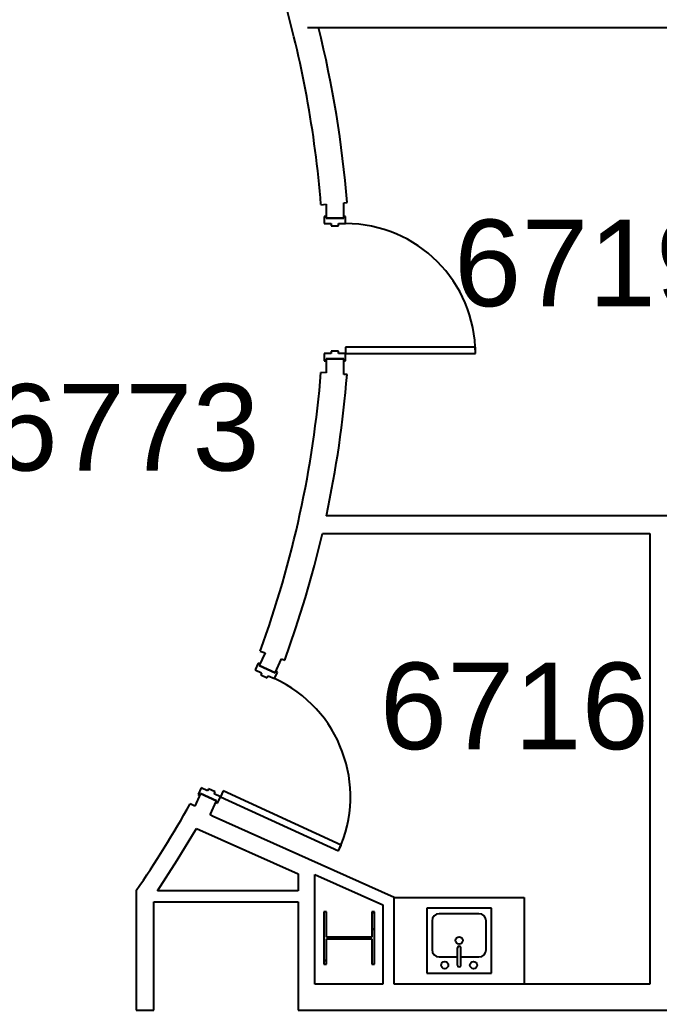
# Model space of a CAD drawing. Header units: inches. Extents: x -59 to 5673, y -29 to 4299.
# Drawn here: x 1039.3 to 1216.5, y 3467.1 to 3741.6 of the extents above; entities that cross this region are included whole.
import ezdxf

# ---------------------------------------------------------------- set-up
doc = ezdxf.new("R2010")
doc.units = ezdxf.units.IN
doc.header["$LTSCALE"] = 96
doc.header["$MEASUREMENT"] = 0
for name, color, linetype in [('A-ANNO-ROOM', 4, 'Continuous'), ('A-COLS', 5, 'Continuous'), ('A-DOOR', 2, 'Continuous'), ('A-FLOR-CASE', 3, 'Continuous'), ('A-FLOR-PFIX', 2, 'Continuous'), ('A-WALL-FULL', 6, 'Continuous')]:
    doc.layers.add(name, color=color, linetype=linetype)
doc.styles.add('ARIAL', font='arial.ttf')

msp = doc.modelspace()

# ---------------------------------------------------------------- linework, layer by layer
at = {"layer": 'A-COLS'}
for p, q in [((1124.28, 3494.34), (1123.57, 3494.34)), ((1123.57, 3494.34), (1123.57, 3479.82)), ((1124.28, 3487.3), (1124.28, 3494.34)), ((1136.88, 3493.75), (1137.46, 3494.34)), ((1137.59, 3494.34), (1136.88, 3494.34)), ((1136.88, 3494.34), (1136.88, 3487.3)), ((1137.59, 3479.82), (1137.59, 3494.34)), ((1136.88, 3489.14), (1137.59, 3489.85)), ((1136.88, 3487.3), (1124.28, 3487.3)), ((1124.28, 3479.82), (1124.28, 3486.86)), ((1124.28, 3486.86), (1136.88, 3486.86)), ((1129.98, 3486.86), (1130.43, 3487.3)), ((1134.59, 3486.86), (1135.03, 3487.3)), ((1136.88, 3486.86), (1136.88, 3479.82)), ((1123.57, 3480.44), (1124.28, 3481.15)), ((1123.57, 3479.82), (1124.28, 3479.82)), ((1136.88, 3479.82), (1137.59, 3479.82))]:
    msp.add_line(p, q, dxfattribs=at)
at = {"layer": 'A-DOOR'}
for p, q in [((1124.2, 3687.08), (1123.7, 3687.08)), ((1123.7, 3687.08), (1123.7, 3685.08)), ((1124.2, 3686.58), (1124.2, 3687.08)), ((1129.08, 3686.58), (1124.2, 3686.58)), ((1129.58, 3687.08), (1129.08, 3687.08)), ((1129.08, 3687.08), (1129.08, 3686.58)), ((1129.58, 3685.08), (1129.58, 3687.08)), ((1123.7, 3685.08), (1125.64, 3685.08)), ((1125.64, 3685.08), (1125.64, 3684.45)), ((1125.64, 3684.45), (1127.64, 3684.45)), ((1127.64, 3684.45), (1127.64, 3685.08)), ((1127.64, 3685.08), (1129.58, 3685.08)), ((1125.64, 3649.08), (1123.7, 3649.08)), ((1123.7, 3649.08), (1123.7, 3647.08)), ((1127.64, 3649.7), (1125.64, 3649.7)), ((1125.64, 3649.7), (1125.64, 3649.08)), ((1127.64, 3649.08), (1127.64, 3649.7)), ((1129.58, 3649.08), (1127.64, 3649.08)), ((1129.58, 3650.83), (1129.58, 3649.08)), ((1165.58, 3650.83), (1129.58, 3650.83)), ((1129.58, 3649.08), (1165.58, 3649.08)), ((1129.58, 3647.08), (1129.58, 3649.08)), ((1165.58, 3649.08), (1165.58, 3650.83)), ((1123.7, 3647.08), (1124.2, 3647.08)), ((1124.2, 3647.08), (1124.2, 3647.58)), ((1124.2, 3647.58), (1129.08, 3647.58)), ((1129.08, 3647.58), (1129.08, 3647.08)), ((1129.08, 3647.08), (1129.58, 3647.08)), ((1105.42, 3563.24), (1104.59, 3561.42)), ((1105.88, 3563.03), (1105.42, 3563.24)), ((1105.67, 3562.58), (1105.88, 3563.03)), ((1104.59, 3561.42), (1106.35, 3560.62)), ((1110.1, 3560.55), (1105.67, 3562.58)), ((1106.35, 3560.62), (1106.09, 3560.05)), ((1109.93, 3558.98), (1110.77, 3560.79)), ((1110.31, 3561), (1110.1, 3560.55)), ((1110.77, 3560.79), (1110.31, 3561)), ((1106.09, 3560.05), (1107.91, 3559.21)), ((1107.91, 3559.21), (1108.17, 3559.78)), ((1108.17, 3559.78), (1109.93, 3558.98)), ((1089.6, 3528.69), (1088.77, 3526.87)), ((1091.37, 3527.88), (1089.6, 3528.69)), ((1091.62, 3528.44), (1091.37, 3527.88)), ((1093.44, 3527.61), (1091.62, 3528.44)), ((1093.18, 3527.05), (1093.44, 3527.61)), ((1095.68, 3527.83), (1094.95, 3526.24)), ((1128.41, 3512.85), (1095.68, 3527.83)), ((1088.77, 3526.87), (1089.23, 3526.66)), ((1089.23, 3526.66), (1089.44, 3527.12)), ((1089.44, 3527.12), (1093.87, 3525.09)), ((1094.95, 3526.24), (1093.18, 3527.05)), ((1093.87, 3525.09), (1093.66, 3524.63)), ((1093.66, 3524.63), (1094.11, 3524.43)), ((1094.11, 3524.43), (1094.95, 3526.24)), ((1094.95, 3526.24), (1127.68, 3511.26)), ((1127.68, 3511.26), (1128.41, 3512.85))]:
    msp.add_line(p, q, dxfattribs=at)
for centre, start, end in [((1129.58, 3649.08), 0, 90), ((1129.58, 3649.08), 0, 90), ((1094.95, 3526.24), 335.3996, 65.3996), ((1094.95, 3526.24), 335.3996, 65.3996)]:
    msp.add_arc(centre, 36, start, end, dxfattribs=at)
at = {"layer": 'A-FLOR-CASE'}
for p, q in [((1143.08, 3498.33), (1179.08, 3498.33)), ((1143.08, 3498.33), (1143.08, 3498.28)), ((1179.08, 3498.33), (1179.08, 3474.33))]:
    msp.add_line(p, q, dxfattribs=at)
at = {"layer": 'A-FLOR-PFIX'}
for p, q in [((1170.08, 3495.33), (1152.08, 3495.33)), ((1152.08, 3495.33), (1152.08, 3477.33)), ((1170.08, 3477.33), (1170.08, 3495.33)), ((1153.58, 3491.83), (1153.58, 3483.83)), ((1166.58, 3493.83), (1155.58, 3493.83)), ((1168.58, 3483.83), (1168.58, 3491.83)), ((1160.58, 3479.58), (1160.58, 3484.33)), ((1161.58, 3479.58), (1161.58, 3484.33)), ((1155.58, 3481.83), (1160.58, 3481.83)), ((1161.58, 3481.83), (1166.58, 3481.83)), ((1152.08, 3477.33), (1170.08, 3477.33))]:
    msp.add_line(p, q, dxfattribs=at)
for centre in [(1161.08, 3486.42), (1157.08, 3479.58), (1165.08, 3479.58)]:
    msp.add_circle(centre, 1, dxfattribs=at)
for centre, radius, start, end in [((1155.58, 3491.83), 2, 90, 180), ((1166.58, 3491.83), 2, 0, 90), ((1155.58, 3483.83), 2, 180, 270), ((1161.08, 3484.33), 0.5, 0, 180), ((1166.58, 3483.83), 2, 270, 0), ((1161.08, 3479.58), 0.5, 180, 0)]:
    msp.add_arc(centre, radius, start, end, dxfattribs=at)
at = {"layer": 'A-WALL-FULL'}
for p, q in [((1119.01, 3739.45), (1272.58, 3739.45)), ((1122.78, 3690.34), (1124.2, 3690.45)), ((1124.2, 3690.45), (1124.2, 3686.58)), ((1129.08, 3690.84), (1130.01, 3690.91)), ((1129.08, 3686.58), (1129.08, 3690.84)), ((1124.2, 3686.58), (1129.08, 3686.58)), ((1124.2, 3647.58), (1124.2, 3643.7)), ((1129.08, 3647.58), (1124.2, 3647.58)), ((1129.08, 3643.31), (1129.08, 3647.58)), ((1124.2, 3643.7), (1122.78, 3643.82)), ((1130.01, 3643.24), (1129.08, 3643.31)), ((1272.58, 3604.08), (1124.27, 3604.08)), ((1120.98, 3590.31), (1123.18, 3599.2)), ((1123.18, 3599.2), (1213.95, 3599.2)), ((1213.95, 3599.2), (1213.95, 3474.33)), ((1118.5, 3581.49), (1120.98, 3590.31)), ((1115.76, 3572.75), (1118.5, 3581.49)), ((1112.75, 3564.1), (1115.76, 3572.75)), ((1107.28, 3566.1), (1105.67, 3562.58)), ((1105.94, 3566.59), (1107.28, 3566.1)), ((1110.1, 3560.55), (1111.88, 3564.42)), ((1111.88, 3564.42), (1112.75, 3564.1)), ((1105.67, 3562.58), (1110.1, 3560.55)), ((1089.44, 3527.12), (1087.82, 3523.59)), ((1093.87, 3525.09), (1089.44, 3527.12)), ((1092.09, 3521.21), (1093.87, 3525.09)), ((1087.82, 3523.59), (1086.57, 3524.29)), ((1092.91, 3520.76), (1092.09, 3521.21)), ((1092.9, 3520.75), (1092.91, 3520.76)), ((1092.9, 3520.74), (1092.9, 3520.75)), ((1143.08, 3498.28), (1092.9, 3520.74)), ((1082.96, 3508.63), (1088.3, 3517.46)), ((1088.3, 3517.46), (1116.45, 3504.85)), ((1077.47, 3500.2), (1082.96, 3508.63)), ((1116.45, 3504.85), (1116.45, 3500.2)), ((1121.08, 3504.7), (1139.95, 3496.25)), ((1121.08, 3474.33), (1121.08, 3504.7)), ((1071.58, 3500.22), (1071.58, 3467.08)), ((1116.45, 3500.2), (1077.47, 3500.2)), ((1143.08, 3474.33), (1143.08, 3498.28)), ((1076.45, 3467.08), (1076.45, 3497.08)), ((1076.45, 3497.08), (1116.45, 3497.08)), ((1116.45, 3497.08), (1116.45, 3467.08)), ((1139.95, 3496.25), (1139.95, 3474.33)), ((1139.95, 3474.33), (1121.08, 3474.33)), ((1213.95, 3474.33), (1143.08, 3474.33)), ((1071.58, 3467.08), (1076.45, 3467.08)), ((1116.45, 3467.08), (1223.2, 3467.08))]:
    msp.add_line(p, q, dxfattribs=at)
for radius, start, end in [(293.13, 4.5518, 16.3646), (300.37, 4.5518, 13.9425), (293.12, 339.9512, 355.4485), (300.38, 347.8928, 355.4485), (293.12, 325.3031, 330.8485)]:
    msp.add_arc((830.58, 3667.08), radius, start, end, dxfattribs=at)

# ---------------------------------------------------------------- texts
at = {"layer": 'A-ANNO-ROOM', "style": 'ARIAL'}
for s, p in [('6719', (1159.66, 3662.2)), ('6773', (1031.23, 3616.64)), ('6716', (1139.07, 3539.42))]:
    msp.add_text(s, height=24, dxfattribs=at).set_placement(p)

doc.saveas('drawing.dxf')
